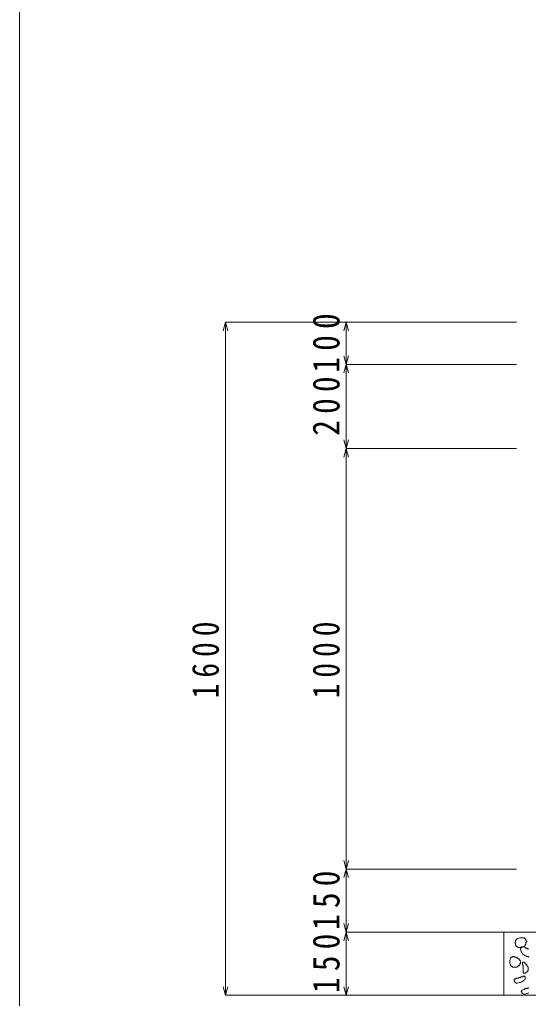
# Model space of a CAD drawing. Units: millimetres, scale not verified. Extents: x -5968 to 5968, y -4228 to 4228.
# Drawn here: x -5968 to -4757, y -2327 to 0 of the extents above; entities that cross this region are included whole.
import ezdxf

# ---------------------------------------------------------------- set-up
doc = ezdxf.new("R2010")
doc.units = ezdxf.units.MM
doc.header["$LTSCALE"] = 30
for name, color, linetype, lineweight in [('0-1_製品図', 4, 'Continuous', 9), ('0-B', 7, 'Continuous', 9), ('1-0', 7, 'Continuous', 9)]:
    doc.layers.add(name, color=color, linetype=linetype, lineweight=lineweight)
doc.styles.add('ＭＳ ゴシック', font='')
doc.styles.get('ＭＳ ゴシック').set_extended_font_data('MS Gothic')

msp = doc.modelspace()

# ---------------------------------------------------------------- linework, layer by layer
at = {"layer": '0-1_製品図'}
for p, q in [((-5477.63, -719.77), (-5483.06, -740.05)), ((-5477.63, -2319.77), (-5477.63, -719.77)), ((-5477.63, -719.77), (-5472.19, -740.05)), ((-5477.63, -719.77), (-5190.53, -719.77)), ((-5190.53, -719.77), (-5195.96, -740.05)), ((-5190.53, -819.77), (-5190.53, -719.77)), ((-5190.53, -719.77), (-5185.09, -740.05)), ((-5190.53, -719.77), (-4785.21, -719.77)), ((-5190.53, -819.77), (-5195.96, -799.48)), ((-5190.53, -819.77), (-5185.09, -799.48)), ((-5190.53, -819.77), (-5195.96, -840.05)), ((-5190.53, -1019.77), (-5190.53, -819.77)), ((-5190.53, -819.77), (-5185.09, -840.05)), ((-5190.53, -819.77), (-4785.21, -819.77)), ((-5190.53, -1019.77), (-5195.96, -999.48)), ((-5190.53, -1019.77), (-5185.09, -999.48)), ((-5190.53, -1019.77), (-5195.96, -1040.05)), ((-5190.53, -2019.77), (-5190.53, -1019.77)), ((-5190.53, -1019.77), (-5185.09, -1040.05)), ((-5190.53, -1019.77), (-4785.21, -1019.77)), ((-5190.53, -2019.77), (-5195.96, -1999.48)), ((-5190.53, -2019.77), (-5185.09, -1999.48)), ((-5190.53, -2019.77), (-5195.96, -2040.05)), ((-5190.53, -2169.77), (-5190.53, -2019.77)), ((-5190.53, -2019.77), (-5185.09, -2040.05)), ((-5190.53, -2019.77), (-4785.21, -2019.77)), ((-5190.53, -2169.77), (-5195.96, -2149.48)), ((-5190.53, -2169.77), (-5185.09, -2149.48)), ((-5190.53, -2169.77), (-5195.96, -2190.05)), ((-5190.53, -2319.77), (-5190.53, -2169.77)), ((-5190.53, -2169.77), (-5185.09, -2190.05)), ((-5190.53, -2169.77), (-4785.21, -2169.77)), ((-5477.63, -2319.77), (-5483.06, -2299.48)), ((-5477.63, -2319.77), (-5472.19, -2299.48)), ((-5190.53, -2319.77), (-5195.96, -2299.48)), ((-5190.53, -2319.77), (-5185.09, -2299.48)), ((-5477.63, -2319.77), (-5190.53, -2319.77)), ((-5190.53, -2319.77), (-4785.21, -2319.77))]:
    msp.add_line(p, q, dxfattribs=at)
at = {"layer": '0-B'}
for p, q in [((-4815.93, -2169.77), (-4815.93, -2319.77)), ((-4815.93, -2169.77), (-2015.93, -2169.77)), ((-4815.93, -2319.77), (-2015.93, -2319.77))]:
    msp.add_line(p, q, dxfattribs=at)
for points in [[(-4762.87, -2188.01), (-4762.87, -2186.35), (-4764.53, -2186.35), (-4764.53, -2184.69), (-4766.18, -2184.69), (-4766.18, -2183.03), (-4767.84, -2183.03), (-4769.5, -2183.03), (-4771.16, -2183.03), (-4772.82, -2183.03), (-4774.47, -2183.03), (-4776.13, -2183.03), (-4777.79, -2183.03), (-4781.11, -2184.69), (-4782.76, -2184.69), (-4784.42, -2186.35), (-4786.08, -2188.01), (-4787.74, -2189.66), (-4787.74, -2191.32), (-4787.74, -2192.98), (-4789.4, -2194.64), (-4787.74, -2196.3), (-4787.74, -2197.96), (-4787.74, -2199.61), (-4787.74, -2201.27), (-4786.08, -2201.27), (-4786.08, -2202.93), (-4784.42, -2204.59), (-4782.76, -2204.59), (-4781.11, -2206.25), (-4777.79, -2206.25), (-4776.13, -2206.25), (-4774.47, -2206.25), (-4772.82, -2206.25), (-4771.16, -2204.59), (-4769.5, -2204.59), (-4767.84, -2204.59), (-4766.18, -2202.93), (-4764.53, -2201.27), (-4764.53, -2199.61)], [(-4756.24, -2229.46), (-4757.89, -2227.8), (-4759.55, -2227.8), (-4761.21, -2227.8), (-4762.87, -2226.14), (-4764.53, -2226.14), (-4766.18, -2224.48), (-4769.5, -2222.83), (-4771.16, -2221.17), (-4772.82, -2217.85), (-4774.47, -2216.19), (-4774.47, -2214.54), (-4776.13, -2211.22), (-4776.13, -2209.56), (-4776.13, -2207.9), (-4774.47, -2206.25), (-4774.47, -2204.59), (-4772.82, -2204.59)], [(-4772.82, -2204.59), (-4771.16, -2204.59), (-4769.5, -2204.59), (-4767.84, -2204.59), (-4764.53, -2206.25), (-4762.87, -2207.9), (-4761.21, -2207.9), (-4759.55, -2209.56), (-4757.89, -2209.56)], [(-4764.53, -2199.61), (-4762.87, -2197.96), (-4762.87, -2196.3), (-4762.87, -2194.64), (-4761.21, -2192.98), (-4761.21, -2191.32), (-4762.87, -2189.66), (-4762.87, -2188.01)], [(-4757.89, -2209.56), (-4756.24, -2209.56)], [(-4787.74, -2229.46), (-4786.08, -2229.46), (-4784.42, -2231.12), (-4782.76, -2231.12), (-4781.11, -2232.77), (-4779.45, -2232.77), (-4779.45, -2234.43), (-4777.79, -2236.09), (-4777.79, -2237.75), (-4776.13, -2237.75), (-4776.13, -2239.41), (-4776.13, -2241.06), (-4776.13, -2242.72), (-4776.13, -2244.38), (-4777.79, -2244.38), (-4777.79, -2246.04), (-4777.79, -2247.7), (-4779.45, -2249.35), (-4781.11, -2249.35), (-4781.11, -2251.01), (-4782.76, -2251.01), (-4784.42, -2252.67), (-4786.08, -2252.67), (-4787.74, -2252.67), (-4789.4, -2252.67), (-4791.05, -2252.67), (-4792.71, -2252.67), (-4794.37, -2252.67), (-4796.03, -2251.01), (-4797.69, -2251.01), (-4799.35, -2249.35), (-4799.35, -2247.7), (-4801, -2244.38), (-4801, -2242.72), (-4801, -2241.06), (-4801, -2237.75), (-4801, -2236.09), (-4799.35, -2232.77), (-4799.35, -2231.12), (-4797.69, -2229.46)], [(-4797.69, -2229.46), (-4796.03, -2229.46), (-4794.37, -2227.8), (-4792.71, -2227.8), (-4791.05, -2227.8), (-4791.05, -2229.46), (-4789.4, -2229.46), (-4787.74, -2229.46)], [(-4756.24, -2314.02), (-4759.55, -2315.68), (-4761.21, -2315.68), (-4764.53, -2317.33), (-4767.84, -2317.33), (-4771.16, -2315.68), (-4772.82, -2314.02), (-4772.82, -2312.36), (-4774.47, -2310.7), (-4772.82, -2309.04), (-4772.82, -2307.39), (-4771.16, -2307.39), (-4767.84, -2305.73), (-4766.18, -2305.73), (-4764.53, -2304.07), (-4761.21, -2304.07), (-4759.55, -2304.07), (-4757.89, -2302.41), (-4756.24, -2302.41)]]:
    msp.add_lwpolyline(points, dxfattribs=at)
for points in [[(-4762.87, -2246.04), (-4761.21, -2247.7), (-4761.21, -2249.35), (-4759.55, -2251.01), (-4757.89, -2252.67), (-4757.89, -2254.33), (-4757.89, -2255.99), (-4757.89, -2257.64), (-4757.89, -2259.3), (-4757.89, -2260.96), (-4759.55, -2262.62), (-4759.55, -2264.28), (-4761.21, -2264.28), (-4762.87, -2265.93), (-4762.87, -2267.59), (-4764.53, -2267.59), (-4766.18, -2267.59), (-4767.84, -2267.59), (-4769.5, -2265.93), (-4769.5, -2264.28), (-4769.5, -2262.62), (-4769.5, -2260.96), (-4769.5, -2259.3), (-4769.5, -2257.64), (-4769.5, -2255.99), (-4769.5, -2254.33), (-4769.5, -2252.67), (-4769.5, -2251.01), (-4769.5, -2249.35), (-4771.16, -2247.7), (-4771.16, -2246.04), (-4771.16, -2244.38), (-4771.16, -2242.72), (-4771.16, -2241.06), (-4769.5, -2241.06), (-4767.84, -2241.06), (-4766.18, -2242.72), (-4764.53, -2242.72), (-4764.53, -2244.38)], [(-4774.47, -2275.88), (-4772.82, -2275.88), (-4771.16, -2275.88), (-4769.5, -2274.22), (-4767.84, -2274.22), (-4766.18, -2274.22), (-4764.53, -2275.88), (-4764.53, -2277.54), (-4764.53, -2279.2), (-4764.53, -2280.86), (-4764.53, -2282.51), (-4767.84, -2284.17), (-4769.5, -2285.83), (-4772.82, -2287.49), (-4776.13, -2289.15), (-4779.45, -2289.15), (-4782.76, -2290.8), (-4786.08, -2290.8), (-4787.74, -2289.15), (-4789.4, -2287.49), (-4791.05, -2285.83), (-4791.05, -2284.17), (-4791.05, -2282.51), (-4789.4, -2280.86), (-4787.74, -2280.86), (-4786.08, -2279.2), (-4782.76, -2279.2), (-4781.11, -2279.2), (-4779.45, -2277.54), (-4776.13, -2277.54)]]:
    msp.add_lwpolyline(points, close=True, dxfattribs=at)
at = {"layer": '1-0', "color": 5}
msp.add_line((-5967.67, 4227.98), (-5967.67, -4227.98), dxfattribs=at)

# ---------------------------------------------------------------- texts
at = {"layer": '0-1_製品図', "color": 7, "char_height": 64.15, "attachment_point": 7, "rotation": 90, "style": 'ＭＳ ゴシック'}
for s, insert in [('\\T1.4;\\W0.85;100', (-5205.53, -839.37)), ('\\T1.4;\\W0.85;200', (-5205.53, -989.37)), ('\\T1.41;\\W0.8;1600', (-5492.63, -1613.79)), ('\\T1.41;\\W0.8;1000', (-5205.53, -1613.79)), ('\\T1.4;\\W0.85;150', (-5205.53, -2164.37)), ('\\T1.4;\\W0.85;150', (-5205.53, -2314.37))]:
    msp.add_mtext(s, dxfattribs=dict(at, insert=insert))

doc.saveas('drawing.dxf')
